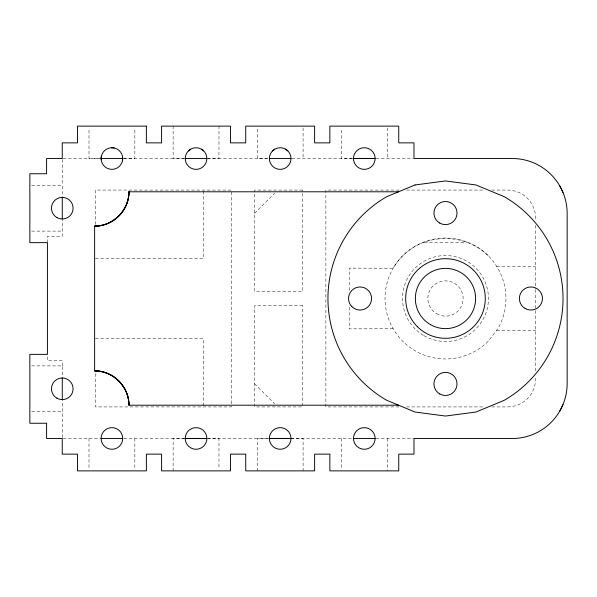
<?xml version="1.0" encoding="UTF-8"?>
<svg xmlns="http://www.w3.org/2000/svg" width="597" height="597" viewBox="0 0 597 597"><rect width="100%" height="100%" fill="white"/><g stroke="black" fill="none" stroke-linecap="round" stroke-linejoin="round"><path stroke-width="0.45" stroke-dasharray="2.98 2.24" d="M47.417 242.643L47.417 236.263L62.237 236.263L62.267 219.935M62.237 437.564L62.267 399.609M488.234 255.755A60.454 60.454 0 0 0 402.736 255.755A60.454 60.454 0 0 0 402.736 341.245A60.454 60.454 0 0 0 488.234 341.245L497.838 328.731A60.454 60.454 0 0 0 497.838 268.269C475.093 228.636 415.885 228.636 393.132 268.269L349.208 268.128L349.208 292.052M254.583 213.271L274.553 193.301M393.132 328.731L349.208 328.865L349.208 304.933M123.661 158.541L134.84 158.511L134.84 127.974M207.786 158.541L267.508 158.526M206.853 158.526L218.972 158.511L218.972 126.124M291.918 158.541L353.499 158.526M376.043 158.541L413.064 158.511M63.163 438.489L101.117 438.459M184.309 438.459L122.728 438.459M267.508 438.459L207.786 438.482M290.985 438.474L352.566 438.459M63.163 158.511L101.177 158.511M123.534 158.511L185.242 158.526M31.701 185.279L62.237 185.279L62.267 197.391M399.139 190.077L325.88 190.077L325.88 406.923L399.139 406.923M406.557 190.077L484.428 190.077M491.838 190.077L507.584 190.077A27.999 27.999 0 0 1 535.584 218.077L535.584 220.868M31.701 231.114L62.237 231.114M424.243 242.427L466.727 242.427M95.453 258.561L203.323 258.561L203.323 190.077M496.689 266.769L535.584 266.769M496.689 330.477L535.584 330.477M95.453 338.439L203.323 338.439L203.323 406.923M31.701 365.886L62.237 365.886L62.267 377.998M406.557 406.923L484.428 406.923M491.838 406.923L507.584 406.923A27.999 27.999 0 0 0 535.584 378.923L535.584 376.125M31.701 411.721L62.237 411.721M185.242 438.474L173.13 438.489L173.13 470.876M269.374 438.474L257.262 438.489L257.262 470.876M376.043 438.459L413.064 438.489M352.566 158.541L341.387 158.511L341.387 127.974M267.508 158.541L257.262 158.511L257.262 127.974M185.242 158.541L173.13 158.511L173.13 126.124M100.184 158.541L88.998 158.511L88.998 127.974M290.985 438.459L303.097 438.489L303.097 470.876M207.786 438.459L218.972 438.489L218.972 469.026M254.583 383.729L274.553 403.699M535.584 225.427L535.584 288.739M535.584 289.664L535.584 371.483M387.229 127.974L387.229 158.511M387.229 438.489L387.229 470.876M341.387 438.489L341.387 469.026M303.097 127.974L303.097 158.511M134.84 438.489L134.84 469.026M95.453 224.517L95.453 190.077L231.323 190.077L231.323 406.923L95.453 406.923L95.453 372.483M88.998 438.489L88.998 469.026M62.237 159.436L62.237 185.279M62.237 365.886L62.237 360.737L47.417 360.737L47.417 354.357M302.619 190.077L254.583 190.077L254.583 291.366L302.619 291.366L302.619 190.077M302.619 305.634L254.583 305.634L254.583 406.923L302.619 406.923L302.619 305.634M436.668 313.776A17.634 17.634 0 0 0 463.123 298.5A17.634 17.634 0 0 0 436.668 283.224A17.634 17.634 0 0 0 436.668 313.776M424.004 335.701A42.954 42.954 0 0 0 488.443 298.5A42.954 42.954 0 0 0 424.004 261.299A42.954 42.954 0 0 0 424.004 335.701"/><path stroke-width="0.9" d="M101.132 159.145L101.341 156.332M122.497 160.757A10.806 10.806 0 0 0 108.542 148.28A10.806 10.806 0 0 0 104.721 166.6A10.806 10.806 0 0 0 122.497 160.757L122.713 157.944M559.792 411.034L562.971 404.594M188.406 150.899L190.644 149.183A10.806 10.806 0 0 1 206.853 158.541A10.806 10.806 0 0 1 190.644 167.906A10.806 10.806 0 0 1 190.644 149.183M272.538 150.899L274.777 149.183A10.806 10.806 0 0 1 290.985 158.541A10.806 10.806 0 0 1 274.777 167.906A10.806 10.806 0 0 1 274.777 149.183M101.117 158.541L122.728 158.541M185.242 158.541L206.853 158.541M269.374 158.541L290.985 158.541M353.499 158.541L375.11 158.541A10.806 10.806 0 0 0 358.901 149.183A10.806 10.806 0 0 0 358.901 167.906A10.806 10.806 0 0 0 375.11 158.541L353.499 158.526M398.557 191.794L128.937 191.794A34.313 34.313 0 0 1 94.624 226.106L94.624 370.894A34.313 34.313 0 0 1 128.937 405.206L398.557 405.206M101.117 438.459L122.728 438.459A10.806 10.806 0 0 1 106.52 447.817A10.806 10.806 0 0 1 106.52 429.094A10.806 10.806 0 0 1 122.728 438.459M185.242 438.459L206.853 438.459A10.806 10.806 0 0 1 190.644 447.817A10.806 10.806 0 0 1 190.644 429.094A10.806 10.806 0 0 1 206.853 438.459M269.374 438.459L290.985 438.459A10.806 10.806 0 0 0 274.777 429.094A10.806 10.806 0 0 0 274.777 447.817A10.806 10.806 0 0 0 290.985 438.459M353.499 438.459L375.11 438.459A10.806 10.806 0 0 0 358.901 429.094A10.806 10.806 0 0 0 358.901 447.817A10.806 10.806 0 0 0 375.11 438.459M185.242 438.474L206.853 438.474M269.374 438.474L290.985 438.474M111.318 147.757L114.131 147.966M285.582 149.183L287.821 150.899M201.45 149.183L203.689 150.899M559.792 185.965L562.971 192.406M62.267 197.391L62.267 219.002M62.267 377.998L62.267 399.609M128.937 191.794C129.325 210.137 112.967 226.494 94.624 226.106C112.99 226.218 129.056 210.159 128.937 191.794M415.064 184.958L386.714 196.704A117.549 117.549 0 0 0 386.714 400.296L415.064 412.042L445.489 416.049L475.906 412.042L504.256 400.296A117.549 117.549 0 0 0 504.256 196.704L475.906 184.958L445.489 180.951L415.064 184.958M146.369 126.124L77.476 126.124L77.476 142.87L62.237 142.87L62.237 158.511L46.596 158.511L46.596 173.749L29.85 173.749L29.85 242.643L47.417 242.643L47.417 354.357L29.85 354.357L29.85 423.251L46.596 423.251L46.596 438.489L62.237 438.489L62.237 454.13L77.476 454.13L77.476 470.876L146.369 470.876L146.369 454.13L161.6 454.13L161.6 470.876L230.494 470.876L230.494 454.13L245.733 454.13L245.733 470.876L314.626 470.876L314.626 454.13L329.857 454.13L329.857 470.876L398.751 470.876L398.751 454.13L413.99 454.13L413.99 438.489L512.256 438.489A54.894 54.894 0 0 0 567.15 383.587L567.15 213.413A54.894 54.894 0 0 0 512.256 158.511L413.99 158.511L413.99 142.87L398.751 142.87L398.751 126.124L329.857 126.124L329.857 142.87L314.626 142.87L314.626 126.124L245.733 126.124L245.733 142.87L230.494 142.87L230.494 126.124L161.6 126.124L161.6 142.87L146.369 142.87L146.369 126.124M99.109 371.185L94.624 370.894C113.02 370.536 129.303 386.863 128.937 405.206C128.952 388.475 115.691 373.334 99.109 371.185M439.72 393.916A11.53 11.53 0 0 0 457.011 383.931A11.53 11.53 0 0 0 439.72 373.946A11.53 11.53 0 0 0 439.72 393.916M430.422 324.589A30.126 30.126 0 0 0 475.608 298.5A30.126 30.126 0 0 0 430.422 272.411A30.126 30.126 0 0 0 430.422 324.589M351.902 306.649A11.53 11.53 0 0 0 371.185 301.485A11.53 11.53 0 0 0 357.066 287.366A11.53 11.53 0 0 0 351.902 306.649M439.72 223.054A11.53 11.53 0 0 0 457.011 213.069A11.53 11.53 0 0 0 439.72 203.084A11.53 11.53 0 0 0 439.72 223.054M417.34 326.641A39.798 39.798 0 0 0 483.928 308.798A39.798 39.798 0 0 0 435.183 260.053A39.798 39.798 0 0 0 417.34 326.641M525.151 308.485A11.53 11.53 0 0 0 542.449 298.5A11.53 11.53 0 0 0 525.151 288.515A11.53 11.53 0 0 0 525.151 308.485M56.864 398.162A10.806 10.806 0 0 0 73.073 388.804A10.806 10.806 0 0 0 56.864 379.446A10.806 10.806 0 0 0 56.864 398.162M56.864 217.554A10.806 10.806 0 0 0 73.073 208.196A10.806 10.806 0 0 0 56.864 198.838A10.806 10.806 0 0 0 56.864 217.554"/></g></svg>
